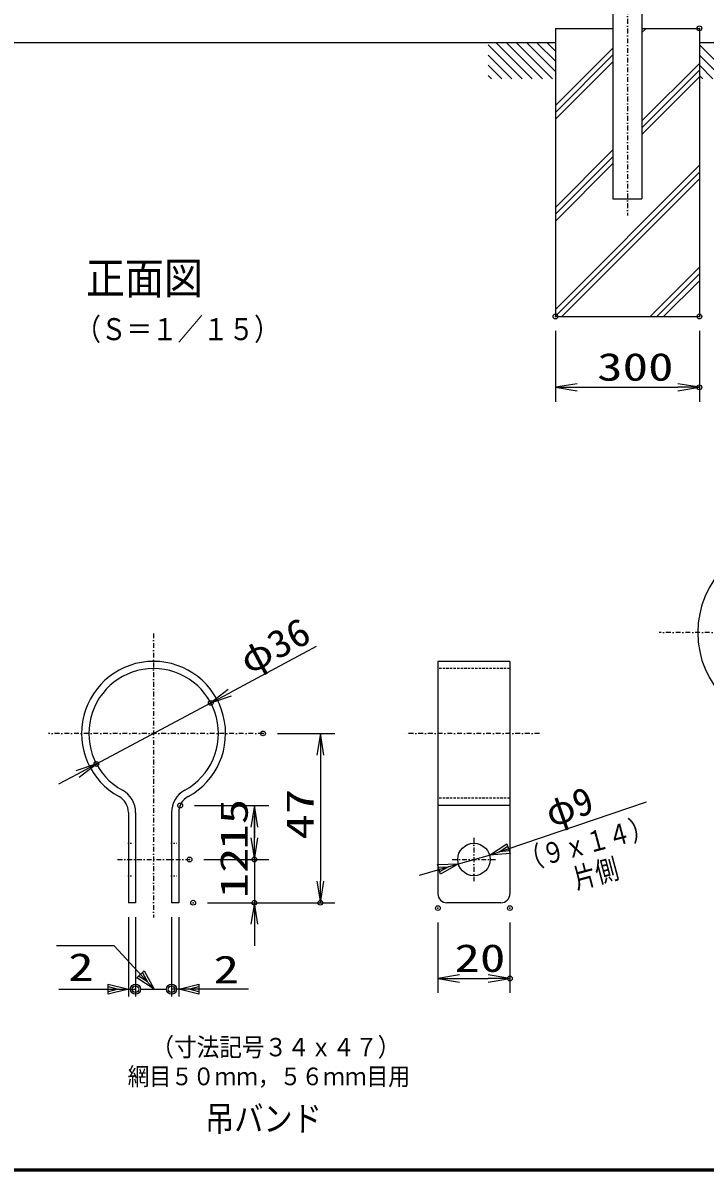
# Model space of a CAD drawing. Units: millimetres, scale not verified. Extents: x -4425 to 4425, y -3150 to 3150.
# Drawn here: x -2407 to -985, y -2925 to -534 of the extents above; entities that cross this region are included whole.
import ezdxf
from ezdxf.enums import TextEntityAlignment as Align

# ---------------------------------------------------------------- set-up
doc = ezdxf.new("R2010")
doc.units = ezdxf.units.MM
doc.header["$LTSCALE"] = 20
doc.header["$PDMODE"] = 32
doc.header["$PDSIZE"] = 10
for name, pattern in [('USER1', [1.01, 0.5, -0.25, 0.01, -0.25]), ('USER2', [0.26, 0.01, -0.25]), ('USER3', [0.375, 0.25, -0.125])]:
    doc.linetypes.add(name, pattern=pattern)
for name, color, linetype, lineweight in [('0-0_1', 7, 'Continuous', 25), ('0-1_0', 7, 'Continuous', 25), ('0-3_EXTCNT-L', 4, 'Continuous', 25), ('0-4_DIMENS-D', 2, 'Continuous', 25), ('0-5_WAKU', 7, 'Continuous', 25)]:
    doc.layers.add(name, color=color, linetype=linetype, lineweight=lineweight)
doc.layers.add('0-2_DEFPOINTS', color=7, linetype='Continuous')
doc.styles.add('ＭＳ ゴシック', font='')
doc.styles.get('ＭＳ ゴシック').set_extended_font_data('MS Gothic')

# ---------------------------------------------------------------- blocks, each defined once
blk = doc.blocks.new('C30')
at = {"layer": '0-0_1', "color": 4}
blk.add_line((58355.4, 54939.8), (59766.4, 53528.8), dxfattribs=at)
blk = doc.blocks.new('C31')
at = {"layer": '0-0_1', "color": 4}
blk.add_line((58690.6, 55028.8), (60190.6, 53528.8), dxfattribs=at)
blk = doc.blocks.new('C32')
at = {"layer": '0-0_1', "color": 4}
blk.add_line((59114.9, 55028.8), (60614.9, 53528.8), dxfattribs=at)
blk = doc.blocks.new('C33')
at = {"layer": '0-0_1', "color": 4}
blk.add_line((59539.2, 55028.8), (61039.2, 53528.8), dxfattribs=at)
blk = doc.blocks.new('C34')
at = {"layer": '0-0_1', "color": 4}
blk.add_line((59963.4, 55028.8), (61155.4, 53836.9), dxfattribs=at)
blk = doc.blocks.new('C35')
at = {"layer": '0-0_1', "color": 4}
blk.add_line((60387.7, 55028.8), (61155.4, 54261.1), dxfattribs=at)
blk = doc.blocks.new('C36')
at = {"layer": '0-0_1', "color": 4}
blk.add_line((60811.9, 55028.8), (61155.4, 54685.4), dxfattribs=at)
blk = doc.blocks.new('C37')
at = {"layer": '0-0_1', "color": 4}
blk.add_line((58355.4, 54515.5), (59342.1, 53528.8), dxfattribs=at)
blk = doc.blocks.new('C38')
at = {"layer": '0-0_1', "color": 4}
blk.add_line((58355.4, 54091.3), (58917.8, 53528.8), dxfattribs=at)
blk = doc.blocks.new('C39')
at = {"layer": '0-0_1', "color": 4}
blk.add_line((58355.4, 53667), (58493.6, 53528.8), dxfattribs=at)
blk = doc.blocks.new('C40')
at = {"layer": '0-0_1', "color": 4}
blk.add_line((67155.4, 54939.8), (68566.4, 53528.8), dxfattribs=at)
blk = doc.blocks.new('C47')
at = {"layer": '0-0_1', "color": 4}
blk.add_line((67155.4, 54515.5), (68142.1, 53528.8), dxfattribs=at)
blk = doc.blocks.new('C48')
at = {"layer": '0-0_1', "color": 4}
blk.add_line((67155.4, 54091.3), (67717.8, 53528.8), dxfattribs=at)
blk = doc.blocks.new('C49')
at = {"layer": '0-0_1', "color": 4}
blk.add_line((67155.4, 53667), (67293.6, 53528.8), dxfattribs=at)
blk = doc.blocks.new('C87')
at = {"layer": '0-0_1', "color": 4}
blk.add_line((65665.6, 43228.8), (67155.4, 44718.6), dxfattribs=at)
blk = doc.blocks.new('C88')
at = {"layer": '0-0_1', "color": 4}
blk.add_line((65382.8, 43228.8), (67155.4, 45001.4), dxfattribs=at)
blk = doc.blocks.new('C89')
at = {"layer": '0-0_1', "color": 4}
blk.add_line((65100, 43228.8), (67155.4, 45284.3), dxfattribs=at)
blk = doc.blocks.new('C90')
at = {"layer": '0-0_1', "color": 4}
blk.add_line((61423, 43228.8), (67155.4, 48961.2), dxfattribs=at)
blk = doc.blocks.new('C91')
at = {"layer": '0-0_1', "color": 4}
blk.add_line((61155.4, 43244.1), (67155.4, 49244.1), dxfattribs=at)
blk = doc.blocks.new('C92')
at = {"layer": '0-0_1', "color": 4}
blk.add_line((61155.4, 43526.9), (67155.4, 49526.9), dxfattribs=at)
blk = doc.blocks.new('DARROWS')
at = {"layer": '0-1_0', "color": 2}
blk.add_line((0, 0), (-19.982, 0), dxfattribs=at)
blk.add_lwpolyline([(-20, -3.333), (0, 0), (-20, 3.333)], dxfattribs=at)

msp = doc.modelspace()

# ---------------------------------------------------------------- linework, layer by layer
at = {"layer": '0-0_1', "color": 4, "linetype": 'USER1'}
for p, q in [((-1147.11, 2544.68), (-1147.12, -935.32)), ((-2134.47, -1805.31), (-2134.47, -2396.64)), ((-915.27, -1803.43), (-1080.88, -1803.43)), ((-1906.47, -2013.51), (-2353.47, -2013.51)), ((-1330.47, -2013.51), (-1612.47, -2013.51)), ((-1466.97, -2231.01), (-1466.97, -2321.01)), ((-2209.47, -2276.01), (-2059.47, -2276.01)), ((-1511.97, -2276.01), (-1421.97, -2276.01))]:
    msp.add_line(p, q, dxfattribs=at)
at = {"layer": '0-0_1'}
for p, q in [((-1177.42, -515.32), (-1177.42, -900.32)), ((-1116.82, -515.32), (-1116.82, -900.32)), ((-1297.12, -545.32), (-1297.12, -1145.32)), ((-1297.12, -545.32), (-1177.42, -545.32)), ((-1116.82, -545.32), (-997.11, -545.32)), ((-997.11, -545.32), (-997.11, -1145.32)), ((-1297.12, -575.32), (-2997.11, -575.32)), ((-627.12, -575.32), (-997.11, -575.32)), ((-1177.42, -900.32), (-1116.82, -900.32)), ((-1297.12, -1145.32), (-997.11, -1145.32)), ((-1541.97, -1863.51), (-1541.97, -2347.26)), ((-1391.97, -1863.51), (-1541.97, -1863.51)), ((-1391.97, -1863.51), (-1391.97, -2347.26)), ((-1391.97, -2163.51), (-1541.97, -2163.51)), ((-2186.97, -2177.99), (-2186.97, -2366.01)), ((-2171.97, -2177.99), (-2171.97, -2366.01)), ((-2096.97, -2177.99), (-2096.97, -2366.01)), ((-2081.97, -2177.99), (-2081.97, -2366.01)), ((-2171.97, -2366.01), (-2186.97, -2366.01)), ((-2081.97, -2366.01), (-2096.97, -2366.01)), ((-1410.72, -2366.01), (-1523.22, -2366.01))]:
    msp.add_line(p, q, dxfattribs=at)
at = {"layer": '0-0_1', "color": 4}
for p, q in [((-1116.82, -554.13), (-1108, -545.32)), ((-1297.11, -706.15), (-1177.42, -586.45)), ((-1297.11, -720.29), (-1177.42, -600.59)), ((-1297.11, -734.43), (-1177.42, -614.73)), ((-1116.82, -737.98), (-997.11, -618.28)), ((-1116.82, -752.12), (-997.11, -632.42)), ((-1116.82, -766.27), (-997.11, -646.57)), ((-1297.11, -918.28), (-1177.42, -798.58)), ((-1297.11, -932.42), (-1177.42, -812.72)), ((-1297.11, -946.57), (-1177.42, -826.87)), ((-1434.52, -2266.73), (-1106.97, -2156.01)), ((-1499.42, -2285.28), (-1434.52, -2266.73)), ((-2186.97, -2396.01), (-2186.97, -2561.01)), ((-2171.97, -2396.01), (-2171.97, -2561.01)), ((-2096.97, -2396.01), (-2096.97, -2561.01)), ((-2081.97, -2396.01), (-2081.97, -2561.01)), ((-2186.97, -2546.01), (-2171.97, -2546.01)), ((-2161.47, -2546.01), (-2107.47, -2546.01)), ((-2081.97, -2546.01), (-2096.97, -2546.01))]:
    msp.add_line(p, q, dxfattribs=at)
at = {"layer": '0-0_1', "linetype": 'USER3'}
for p, q in [((-1391.97, -1878.51), (-1541.97, -1878.51)), ((-1391.97, -2148.51), (-1541.97, -2148.51))]:
    msp.add_line(p, q, dxfattribs=at)
at = {"layer": '0-0_1', "linetype": 'USER2'}
for p, q in [((-2186.97, -2242.26), (-2171.97, -2242.26)), ((-2096.97, -2242.26), (-2081.97, -2242.26)), ((-2186.97, -2309.76), (-2171.97, -2309.76)), ((-2096.97, -2309.76), (-2081.97, -2309.76))]:
    msp.add_line(p, q, dxfattribs=at)
at = {"layer": '0-0_1', "color": 4}
for points in [[(-1391.37, -2263.23), (-1434.52, -2266.73), (-1398.09, -2243.34)], [(-2154.08, -2508.11), (-2133.14, -2546.01), (-2169.45, -2522.43)]]:
    msp.add_lwpolyline(points, close=True, dxfattribs=at)
for points in [[(-1393.05, -2258.26), (-1414.62, -2260.01), (-1396.41, -2248.31)], [(-1580.19, -2308.35), (-1499.42, -2285.28), (-1536.92, -2306.91), (-1542.69, -2286.72), (-1499.42, -2285.28)], [(-1541.25, -2291.77), (-1519.61, -2291.05), (-1538.36, -2301.86)], [(-2133.14, -2546.01), (-2216.97, -2456.01), (-2336.97, -2456.01)], [(-2157.93, -2511.69), (-2147.46, -2530.64), (-2165.61, -2518.85)], [(-2331.91, -2546.01), (-2186.97, -2546.01), (-2228.97, -2556.51), (-2228.97, -2535.51), (-2186.97, -2546.01)], [(-2228.97, -2540.76), (-2207.97, -2546.01), (-2228.97, -2551.26)], [(-1937.03, -2546.01), (-2081.97, -2546.01), (-2039.97, -2535.51), (-2039.97, -2556.51), (-2081.97, -2546.01)], [(-2039.97, -2551.26), (-2060.97, -2546.01), (-2039.97, -2540.76)]]:
    msp.add_lwpolyline(points, dxfattribs=at)
at = {"layer": '0-0_1'}
msp.add_circle((-1466.97, -2276.01), 33.75, dxfattribs=at)
at = {"layer": '0-0_1', "color": 4}
for centre, radius in [((-2171.97, -2546.01), 10.5), ((-2171.97, -2546.01), 6.83), ((-2096.97, -2546.01), 10.5), ((-2096.97, -2546.01), 6.83)]:
    msp.add_circle(centre, radius, dxfattribs=at)
at = {"layer": '0-0_1'}
for centre, radius, start, end in [((-805.42, -1803.43), 195, 90.0001, 270), ((-2134.47, -2013.51), 150, 298.68539, 241.31458), ((-2134.47, -2013.51), 135, 298.68539, 241.31458), ((-2224.47, -2177.99), 37.5, 0, 61.31461), ((-2224.47, -2177.99), 52.5, 0, 61.31458), ((-2044.47, -2177.99), 52.5, 118.68541, 180), ((-2044.47, -2177.99), 37.5, 118.6854, 180), ((-1523.22, -2347.26), 18.75, 180, 270), ((-1410.72, -2347.26), 18.75, 270, 0)]:
    msp.add_arc(centre, radius, start, end, dxfattribs=at)
at = {"layer": '0-1_0', "color": 1}
msp.add_line((-2186.97, -2366.01), (-2186.77, -2366.01), dxfattribs=at)
at = {"layer": '0-2_DEFPOINTS'}
for p in [(-997.11, -545.32), (-1297.12, -1145.32), (-997.11, -1145.32), (-997.11, -1292.76), (-2015.37, -1949.95), (-1906.47, -2013.51), (-2253.57, -2077.06), (-2079.06, -2163.51), (-2059.47, -2276.01), (-1924.47, -2276.01), (-2051.97, -2366.01), (-1924.47, -2366.01), (-1786.88, -2366.01), (-1541.97, -2377.26), (-1391.97, -2377.26), (-1391.97, -2523.76)]:
    msp.add_point(p, dxfattribs=at)
at = {"layer": '0-3_EXTCNT-L', "color": 1}
for p, q in [((-1297.12, -1175.32), (-1297.12, -1322.76)), ((-997.11, -1175.32), (-997.11, -1322.76)), ((-1876.47, -2013.51), (-1756.88, -2013.51)), ((-2049.06, -2163.51), (-1894.47, -2163.51)), ((-2029.47, -2276.01), (-1894.47, -2276.01)), ((-2029.47, -2276.01), (-1894.47, -2276.01)), ((-2021.97, -2366.01), (-1756.88, -2366.01)), ((-2021.97, -2366.01), (-1894.47, -2366.01)), ((-1541.97, -2407.26), (-1541.97, -2553.76)), ((-1391.97, -2407.26), (-1391.97, -2553.76))]:
    msp.add_line(p, q, dxfattribs=at)
at = {"layer": '0-3_EXTCNT-L', "color": 2}
for p, q in [((-1252.12, -1292.76), (-1042.11, -1292.76)), ((-1786.88, -2058.51), (-1786.88, -2321.01)), ((-1924.47, -2231.01), (-1924.47, -2186.01)), ((-1924.47, -2208.51), (-1924.47, -2231.01)), ((-1924.47, -2276.01), (-1924.47, -2366.01)), ((-1924.47, -2411.01), (-1924.47, -2456.01)), ((-1496.97, -2523.76), (-1436.97, -2523.76))]:
    msp.add_line(p, q, dxfattribs=at)
at = {"layer": '0-4_DIMENS-D'}
for p, q in [((-1795.69, -1832.72), (-1975.66, -1928.76)), ((-2253.57, -2077.06), (-2015.37, -1949.95)), ((-2293.27, -2098.25), (-2332.97, -2119.43))]:
    msp.add_line(p, q, dxfattribs=at)
at = {"layer": '0-5_WAKU'}
msp.add_lwpolyline([(-4049.88, 2925.24), (4200.12, 2925.24), (4200.12, -2924.76), (-4049.88, -2924.76)], close=True, dxfattribs=at)
for points in [[(4198.12, 2923.24), (4198.12, -2922.76), (-4047.88, -2922.76)], [(4196.12, 2921.24), (4196.12, -2920.76), (-4045.88, -2920.76)]]:
    msp.add_lwpolyline(points, dxfattribs=at)

# ---------------------------------------------------------------- block references
at = {"layer": '0-1_0', "xscale": 0.05, "yscale": 0.05}
for name, p in [('C30', (-4354.88, -3326.76)), ('C31', (-4354.88, -3326.76)), ('C32', (-4354.88, -3326.76)), ('C33', (-4354.88, -3326.76)), ('C34', (-4354.88, -3326.76)), ('C35', (-4354.88, -3326.76)), ('C36', (-4354.88, -3326.76)), ('C40', (-4354.88, -3326.76)), ('C37', (-4354.88, -3326.76)), ('C47', (-4354.88, -3326.76)), ('C38', (-4354.88, -3326.76)), ('C39', (-4354.88, -3326.76)), ('C48', (-4354.88, -3326.76)), ('C49', (-4354.88, -3326.76)), ('C92', (-4354.88, -3306.76)), ('C91', (-4354.88, -3306.76)), ('C90', (-4354.88, -3306.76)), ('C89', (-4354.88, -3306.76)), ('C88', (-4354.88, -3306.76)), ('C87', (-4354.88, -3306.76))]:
    msp.add_blockref(name, p, dxfattribs=at)
at = {"layer": '0-3_EXTCNT-L', "xscale": 2.25, "yscale": 2.25}
for p, rotation in [((-1297.12, -1292.76), 180), ((-1786.88, -2013.51), 90), ((-1924.47, -2163.51), 90), ((-1924.47, -2276.01), 270), ((-1924.47, -2276.01), 270), ((-1786.88, -2366.01), 270), ((-1924.47, -2366.01), 90), ((-1541.97, -2523.76), 180)]:
    msp.add_blockref('DARROWS', p, dxfattribs=dict(at, rotation=rotation))
for p in [(-997.11, -1292.76), (-1391.97, -2523.76)]:
    msp.add_blockref('DARROWS', p, dxfattribs=at)
at = {"layer": '0-4_DIMENS-D', "xscale": 2.25, "yscale": 2.25}
for p, rotation in [((-2015.37, -1949.95), 208.08539), ((-2253.57, -2077.06), 28.08539)]:
    msp.add_blockref('DARROWS', p, dxfattribs=dict(at, rotation=rotation))

# ---------------------------------------------------------------- texts
at = {"layer": '0-0_1', "color": 4, "style": 'ＭＳ ゴシック'}
for s, height, width, p in [('正面図', 66.27, 0.9, (-2275.62, -1118.56)), ('（Ｓ＝１／１５）', 45.89, 0.85, (-2297.37, -1208.4)), ('（寸法記号３４ｘ４７）', 38.41, 0.9, (-2139, -2697.48)), ('網目５０ｍｍ，５６ｍｍ目用', 36.87, 0.9, (-2188.5, -2757.19)), ('吊バンド', 52.48, 0.85, (-2027.25, -2857.69))]:
    msp.add_text(s, height=height, dxfattribs=dict(at, width=width)).set_placement(p, align=Align.BOTTOM_LEFT)
at = {"layer": '0-0_1', "color": 4, "style": 'ＭＳ ゴシック', "width": 0.8}
for s, p in [('（９ｘ１４）', (-1361.03, -2312.65)), ('片側', (-1249.92, -2350.92))]:
    msp.add_text(s, height=43.3, rotation=15, dxfattribs=at).set_placement(p, align=Align.BOTTOM_LEFT)
at = {"layer": '0-1_0', "color": 3, "style": 'ＭＳ ゴシック'}
msp.add_text('φ9', height=57.73, rotation=19.422, dxfattribs=at).set_placement((-1299.88, -2225.85), align=Align.BOTTOM_LEFT)
at = {"layer": '0-1_0', "color": 3, "style": 'ＭＳ ゴシック', "width": 1.35}
for p in [(-2312.47, -2546.11), (-2009.47, -2551.11)]:
    msp.add_text('2', height=57.77, dxfattribs=at).set_placement(p, align=Align.BOTTOM_LEFT)
at = {"layer": '0-3_EXTCNT-L', "color": 3, "style": 'ＭＳ ゴシック', "width": 1.35}
for s, p in [('300', (-1210.12, -1296.36)), ('20', (-1507.47, -2527.36))]:
    msp.add_text(s, height=57.77, dxfattribs=at).set_placement(p, align=Align.BOTTOM_LEFT)
for s, p in [('47', (-1783.28, -2234.76)), ('15', (-1920.87, -2255.76)), ('12', (-1920.87, -2357.01))]:
    msp.add_text(s, height=57.77, rotation=90, dxfattribs=at).set_placement(p, align=Align.BOTTOM_LEFT)
at = {"layer": '0-4_DIMENS-D', "color": 3, "style": 'ＭＳ ゴシック', "width": 1.1}
msp.add_text('φ36', height=57.77, rotation=28.085, dxfattribs=at).set_placement((-1927.65, -1907.23), align=Align.BOTTOM_LEFT)

doc.saveas('drawing.dxf')
